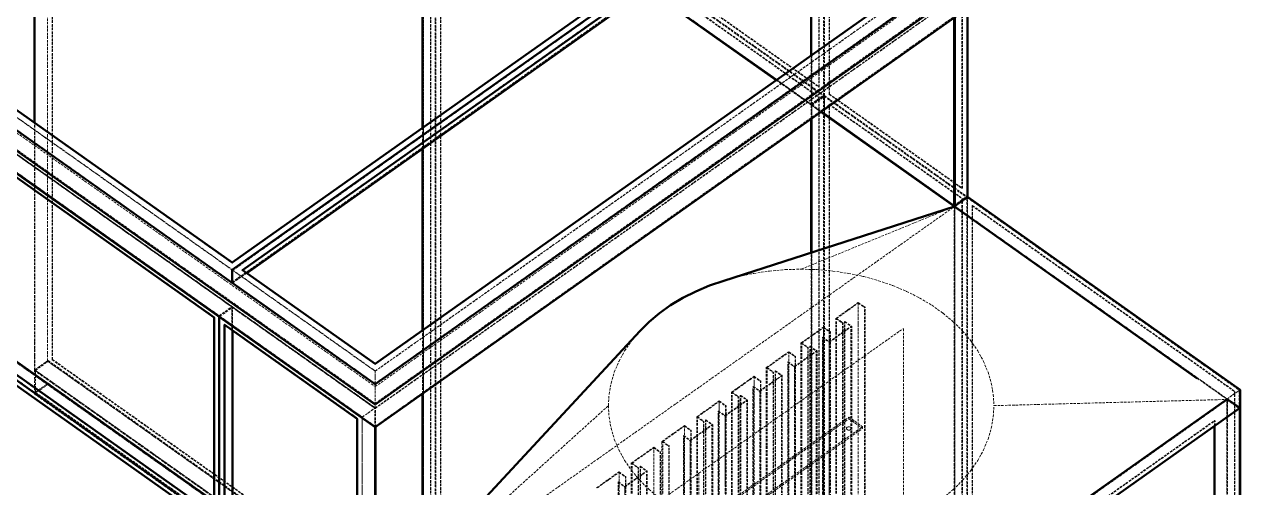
# Model space of a CAD drawing. Header units: millimetres. Extents: x -3516 to 3327, y -3082 to 3456.
# Drawn here: x 775 to 3327, y 1002 to 1961 of the extents above; entities that cross this region are included whole.
import ezdxf

# ---------------------------------------------------------------- set-up
doc = ezdxf.new("R2010")
doc.units = ezdxf.units.MM
doc.linetypes.add('Hidden', pattern=[15, 5, -3, 5, -2])
for name, color, linetype, lineweight in [('Default', 7, 'Continuous', 50), ('Edges', 7, 'Hidden', 15), ('HiddenEdges', 2, 'Hidden', 15), ('HiddenSilhouettes', 2, 'Hidden', 15), ('HiddenWires', 7, 'Hidden', 15), ('Silhouettes', 7, 'Continuous', 50)]:
    doc.layers.add(name, color=color, linetype=linetype, lineweight=lineweight)

# ---------------------------------------------------------------- blocks, each defined once
blk = doc.blocks.new('Isometric')
at = {"layer": 'Edges'}
for points in [[(-1895, 1560.2), (70.7, 170.2)], [(-1895, 1512.8), (70.7, 122.8)], [(169.7, 742), (169.7, 1359.3)], [(170.6, 742.6), (170.6, 1357.9)], [(975.8, 892), (975.8, 1220.7)], [(976.7, 892.6), (976.7, 1219.2)], [(70.7, 170.2), (1329.4, 1060.2)], [(637.3, 1029.6), (903.8, 841.1)], [(70.7, 159.8), (1277, 1012.8)], [(70.7, 122.8), (1329.4, 1012.8)], [(1272.8, 579.3), (1272.8, 970.7)], [(975.8, 892), (975.8, 918.8)], [(996.7, 775.4), (1271.9, 580.8)], [(976.7, 483.3), (976.7, 761.3)], [(169.7, 322), (169.7, 699)], [(170.6, 322.6), (170.6, 699.6)], [(1272.8, 578.5), (1272.8, 612.5)], [(1272.8, 578.5), (1272.8, 579.3)], [(1272.8, 579.3), (1838.5, 179.3)], [(1272.8, 578.5), (1302.8, 557.2)], [(-1048.6, 493.4), (-263.8, -61.6)], [(793.9, 424.6), (824.7, 433.1), (856.4, 439.8), (888.8, 444.6), (921.6, 447.5), (954.6, 448.5)], [(954.6, 448.5), (987.6, 447.5), (1020.4, 444.6), (1052.8, 439.8), (1084.5, 433.1), (1115.3, 424.6), (1145, 414.4), (1173.4, 402.4), (1200.3, 388.8), (1225.5, 373.7), (1248.9, 357.2), (1270.3, 339.3), (1289.5, 320.3), (1306.4, 300.2), (1320.9, 279.2), (1332.9, 257.4), (1342.4, 235), (1349.1, 212.2), (1353.2, 189), (1354.6, 165.6)], [(554.6, 165.6), (556, 189), (560, 212.2), (566.8, 235), (576.3, 257.4), (588.3, 279.2), (602.8, 300.2), (619.7, 320.3)], [(70.7, 210.2), (70.7, 237)], [(1776.6, 222.2), (1837.9, 178.9)], [(169.7, -164.8), (169.7, 190.7)], [(1838.5, 179.3), (1865.3, 198.3)], [(70.7, 168), (70.7, 170.2)], [(70.7, 159.8), (70.7, 168)], [(71.2, -271), (554.6, 165.6)], [(554.6, 165.6), (556, 142.3), (560, 119.1), (566.8, 96.2), (576.3, 73.8), (588.3, 52), (602.8, 31), (619.7, 10.9), (638.9, -8.1), (660.3, -26), (683.7, -42.5), (708.9, -57.6), (735.8, -71.2), (764.2, -83.1), (793.9, -93.4), (824.7, -101.9), (856.4, -108.6), (888.8, -113.4), (921.6, -116.3), (954.6, -117.2)], [(954.6, -117.2), (987.6, -116.3), (1020.4, -113.4), (1052.8, -108.6), (1084.5, -101.9), (1115.3, -93.4), (1145, -83.1), (1173.4, -71.2), (1200.3, -57.6), (1225.5, -42.5), (1248.9, -26), (1270.3, -8.1), (1289.5, 10.9), (1306.4, 31), (1320.9, 52), (1332.9, 73.8), (1342.4, 96.2), (1349.1, 119.1), (1353.2, 142.3), (1354.6, 165.6)], [(1468.5, -119.1), (1864.5, 160.9)], [(1863.7, -1528.8), (1863.7, 159.5)], [(43.8, -289.7), (43.8, 139.7)], [(1838.5, -1511), (1838.5, 141.7)], [(70.7, 120.7), (70.7, 122.8)], [(1813.3, -1503.6), (1813.3, 123.9)]]:
    blk.add_lwpolyline(points, dxfattribs=at)
for points in [[(-1842.7, 1512.8, 0), (70.7, 159.8, 0)], [(-205.1, 447, 0), (975.8, 1282, 0)], [(-635.5, 751.4, 0), (-635.5, 1269.6, 0)], [(70.7, 237, 0), (1272.8, 1087, 0)], [(-1032.4, 1017, 0), (-226.3, 447, 0)], [(954.6, 448.5, 0), (1272.8, 578.5, 0)], [(-226.3, 447, 0), (70.7, 237, 0)], [(-242.5, -76.6, 0), (-242.5, 333.6, 0)], [(170.6, -163.9, 0), (170.6, 191.3, 0)], [(1839.1, 178.9, 0), (1839.3, 179.1, 0)], [(1354.6, 165.6, 0), (1837.2, 178.4, 0)]]:
    blk.add_polyline3d(points, dxfattribs=at)
at = {"layer": 'HiddenEdges'}
for points in [[(-609.5, 258.3), (-609.5, 1948.3)], [(-599.8, 260.8), (-599.8, 1929.6)], [(196.6, -311.7), (196.6, 1378.3)], [(170.6, -330.9), (170.6, 1359.1)], [(170.6, 1359.1), (976.7, 789.1)], [(186, -293.6), (186, 1375.2)], [(196.6, 1378), (1001, 809.2)], [(196.6, -312), (196.6, 1376.3)], [(206.3, -309.2), (206.3, 1359.6)], [(207.2, 1360.2), (992.1, 805.2)], [(-226.3, 447.4), (974.1, 1296.2)], [(992.1, 826.4), (992.1, 1236.6)], [(1012.4, 810.8), (1012.4, 1221)], [(1289.1, 616.4), (1289.1, 1026.6)], [(-1030.7, 1016.2), (-226.3, 447.4)], [(-1011.2, 1016.2), (-226.3, 461.2)], [(-1059.2, 921.7), (-253.1, 351.7)], [(-1032.4, 939.8), (-226.3, 369.8)], [(976.7, 789.6), (976.7, 892.6)], [(903.8, 841.1), (975, 790.8)], [(992.1, -863.6), (992.1, 805.2)], [(1002.7, 808.3), (1299.7, 598.3)], [(1002.7, 808), (1298, 599.2)], [(1012.4, 810.8), (1013.3, 811.4)], [(976.7, 789.6), (996.7, 775.4)], [(976.7, -900.9), (976.7, 789.1)], [(1012.4, -879.2), (1012.4, 789.6)], [(169.7, 699), (169.7, 742)], [(1289.1, -1073.6), (1289.1, 595.2)], [(1299.7, -1092), (1299.7, 596.3)], [(70.7, -271.5), (1272.8, 578.5)], [(1272.8, 578.5), (1273.6, 579.1)], [(1272.8, 459.4), (1272.8, 578.5)], [(1273.6, -1110.9), (1273.6, 579.1)], [(1273.6, -257.7), (1273.6, 577.9)], [(1309.4, -1089.2), (1309.4, 579.6)], [(-1032.4, 509.3), (-226.3, -60.7)], [(-1031.5, 507.9), (-227.1, -60.9)], [(-226.3, 461.2), (-226.3, 462)], [(976.7, -900.4), (976.7, 483.3)], [(-226.3, 421.4), (-226.3, 447.4)], [(-224.6, 446.2), (70.7, 237.4)], [(-224.6, 420.2), (70.7, 211.4)], [(-253.1, 352), (-227.1, 370.4)], [(-227.1, -59.2), (-227.1, 370.4)], [(-226.3, -60.7), (-226.3, 370.7)], [(-226.3, -61.5), (-226.3, 369.8)], [(-225.4, -60.9), (-225.4, 370.4)], [(1073, 306.3), (1073, 379.4)], [(1073, -399.6), (1073, 378.2)], [(-262.9, -61), (-262.9, 349.2)], [(-253.1, -77.6), (-253.1, 352)], [(-253.1, 351.7), (43.8, 141.7)], [(1040.5, -469.7), (1040.5, 336.4)], [(1045.5, -466.2), (1045.5, 339.9)], [(169.7, 190.7), (169.7, 322)], [(170.6, 191.3), (170.6, 322.6)], [(999.6, -498.6), (999.6, 307.5)], [(1000.9, -478.9), (1000.9, 327.2)], [(1014.2, -488.3), (1014.2, 317.8)], [(968.4, -520.7), (968.4, 285.4)], [(973.3, -517.2), (973.3, 288.9)], [(1012.9, 0), (1012.9, 298.1)], [(1012.9, -442.1), (1012.9, 296.9)], [(-634.3, 238.7), (-608.1, 257.2)], [(-609.5, 258.3), (196.6, -311.7)], [(-608.1, 257.2), (-608.1, 259.3)], [(-608.1, 257.2), (1895, -1512.8)], [(-599.8, 260.8), (-598.9, 261.4)], [(928.8, 153.1), (928.8, 277.4)], [(942.1, -539.3), (942.1, 266.8)], [(-636.4, 239.3), (71.6, -261.3)], [(-636.4, 238.5), (-635.5, 239.1)], [(-635.5, 239.6), (71.6, -260.4)], [(-635.5, 239.1), (170.6, -330.9)], [(-634.3, 238.7), (1842.7, -1512.8)], [(70.7, 211.4), (70.7, 237.4)], [(896.3, -571.7), (896.3, 234.4)], [(901.2, -568.2), (901.2, 237.9)], [(940.8, 153.1), (940.8, 247.1)], [(-636.4, 189.8), (-608.1, 209.8)], [(-608.1, 209.8), (-608.1, 212)], [(-608.1, 209.8), (1895, -1560.2)], [(70.7, 160.7), (70.7, 210.2)], [(855.4, -600.6), (855.4, 205.5)], [(856.7, 153.1), (856.7, 226.4)], [(856.7, -580.9), (856.7, 225.2)], [(870, -590.3), (870, 215.8)], [(824.1, -622.7), (824.1, 183.4)], [(829.1, -619.2), (829.1, 186.9)], [(868.7, 153.1), (868.7, 196.1)], [(868.7, -544.1), (868.7, 194.9)], [(1837.9, 178.9), (1838.5, 178.5)], [(1838.5, -1510.7), (1838.5, 179.3)], [(1854.7, -1473.6), (1854.7, 195.2)], [(43.8, 142), (69.9, 160.4)], [(69.9, -269.2), (69.9, 160.4)], [(70.7, 170.2), (70.7, 170.2)], [(70.7, 159.8), (71.6, 160.4)], [(783.3, -651.6), (783.3, 154.5)], [(784.5, -631.9), (784.5, 174.2)], [(797.8, -641.3), (797.8, 164.8)], [(1837.2, 178.4), (1838.5, 178.5)], [(1838.5, 153.1), (1838.5, 178.5)], [(43.8, -287.6), (43.8, 142)], [(752, -673.7), (752, 132.4)], [(757, -670.2), (757, 135.9)], [(796.6, -595.1), (796.6, 143.9)], [(1053.6, 138.4), (1053.6, 141.9)], [(1468.5, -108.3), (1812.5, 134.9)], [(1813.3, 123.9), (1813.3, 134.3)], [(711.1, -702.6), (711.1, 103.5)], [(712.4, -682.9), (712.4, 123.2)], [(648.8, 0), (648.8, 79.4)], [(648.8, -727.9), (648.8, 78.2)], [(679.9, -677.6), (679.9, 81.4)], [(724.4, 0), (724.4, 94.1)], [(724.4, -646.1), (724.4, 92.9)], [(662.1, -737.3), (662.1, 68.8)], [(576.6, -778.9), (576.6, 27.2)], [(616.2, -769.7), (616.2, 36.4)], [(621.2, -766.2), (621.2, 39.9)], [(589.9, -788.3), (589.9, 17.8)], [(588.7, -809.2), (588.7, -3.1)]]:
    blk.add_lwpolyline(points, dxfattribs=at)
for points in [[(-609.5, 258, 0), (-609.5, 1946.3, 0)], [(-635.5, 239.1, 0), (-635.5, 1929.1, 0)], [(-1838.5, 1510.7, 0), (70.7, 160.7, 0)], [(196.6, 1378.3, 0), (1002.7, 808.3, 0)], [(206.3, 1380.8, 0), (991.2, 825.8, 0)], [(-226.3, 461.2, 0), (954.6, 1296.2, 0)], [(-226.3, 421.4, 0), (974.1, 1270.2, 0)], [(1002.7, 808, 0), (1002.7, 1237.6, 0)], [(976.7, 789.1, 0), (976.7, 1220.4, 0)], [(70.7, 251.2, 0), (1251.6, 1086.2, 0)], [(70.7, 237.4, 0), (1271.1, 1086.2, 0)], [(70.7, 211.4, 0), (1271.1, 1060.2, 0)], [(70.7, 160.7, 0), (1272.8, 1010.7, 0)], [(-1030.7, 990.2, 0), (-226.3, 421.4, 0)], [(-1057.5, 920.8, 0), (-253.1, 352, 0)], [(-1031.5, 939.2, 0), (-227.1, 370.4, 0)], [(-1047.8, 904.2, 0), (-262.9, 349.2, 0)], [(975.8, 788.5, 0), (975.8, 892, 0)], [(975.8, 789.3, 0), (975.8, 892, 0)], [(947.5, 808.5, 0), (975.8, 788.5, 0)], [(975, 789.1, 0), (1001, 807.5, 0)], [(975.8, 789.3, 0), (1002.7, 808.3, 0)], [(976.7, 789.6, 0), (1002.7, 808, 0)], [(991.2, 804.6, 0), (992.1, 805.2, 0)], [(1002.7, -882, 0), (1002.7, 806.3, 0)], [(1012.4, 810.8, 0), (1288.2, 615.8, 0)], [(976.7, 789.1, 0), (1273.6, 579.1, 0)], [(976.7, 761.3, 0), (976.7, 787.9, 0)], [(1013.3, 790.2, 0), (1289.1, 595.2, 0)], [(-635.5, 239.6, 0), (-635.5, 751.4, 0)], [(170.6, 699.6, 0), (170.6, 742.6, 0)], [(1271.9, 579.1, 0), (1298, 597.5, 0)], [(1288.2, 594.6, 0), (1289.1, 595.2, 0)], [(1310.3, 580.2, 0), (1854.7, 195.2, 0)], [(-1057.5, 489.5, 0), (-253.1, -79.3, 0)], [(-1047.8, 472.8, 0), (-262.9, -82.2, 0)], [(-205.1, 446.2, 0), (70.7, 251.2, 0)], [(-253.1, 351.7, 0), (-226.3, 370.7, 0)], [(-226.3, 369.8, 0), (-225.4, 370.4, 0)], [(-226.3, 369.8, 0), (70.7, 159.8, 0)], [(-225.4, 369.2, 0), (69.9, 160.4, 0)], [(1086.3, -390.2, 0), (1086.3, 368.8, 0)], [(-263.8, 348.6, 0), (-262.9, 349.2, 0)], [(-251.4, 350.8, 0), (43.8, 142, 0)], [(-241.7, 334.2, 0), (34.1, 139.2, 0)], [(1000.9, 306.3, 0), (1000.9, 328.4, 0)], [(-636.4, 239.3, 0), (-609.5, 258.3, 0)], [(-635.5, 239.6, 0), (-609.5, 258, 0)], [(-609.5, 258, 0), (194.9, -310.8, 0)], [(-599.8, 260.8, 0), (185.1, -294.2, 0)], [(927.5, -549.6, 0), (927.5, 256.5, 0)], [(928.8, -529.9, 0), (928.8, 276.2, 0)], [(-634.3, 193.5, 0), (-634.3, 238.7, 0)], [(70.7, 251.2, 0), (70.7, 252, 0)], [(940.8, -493.1, 0), (940.8, 245.9, 0)], [(70.7, 168, 0), (70.7, 205, 0)], [(1837.6, 179.1, 0), (1863.7, 197.5, 0)], [(1838.5, 178.5, 0), (1839.1, 178.9, 0)], [(1853.9, 194.6, 0), (1854.7, 195.2, 0)], [(43.8, 141.7, 0), (70.7, 160.7, 0)], [(784.5, 153.1, 0), (784.5, 175.4, 0)], [(1838.5, 141.7, 0), (1838.5, 177.3, 0)], [(33.2, 138.6, 0), (34.1, 139.2, 0)], [(34.1, -271, 0), (34.1, 139.2, 0)], [(43.8, 139.7, 0), (43.8, 141.7, 0)], [(796.6, 0, 0), (796.6, 145.1, 0)], [(712.4, 0, 0), (712.4, 124.4, 0)], [(725.7, -692.3, 0), (725.7, 113.8, 0)], [(576.6, 0, 0), (576.6, 28.4, 0)], [(575.4, -798.6, 0), (575.4, 7.5, 0)], [(588.7, -153.1, 0), (588.7, -1.9, 0)]]:
    blk.add_polyline3d(points, dxfattribs=at)
at = {"layer": 'HiddenSilhouettes'}
for points in [[(-598.9, 261.4), (-598.9, 1930.2)], [(-1842.7, 1558), (70.7, 205)], [(185.1, -294.2), (185.1, 1374.6)], [(196.6, 1376.3), (1001, 807.5)], [(207.2, -308.6), (207.2, 1360.2)], [(991.2, 825.8), (991.2, 1236)], [(1001, 809.2), (1001, 1238.8)], [(1013.3, 811.4), (1013.3, 1221.6)], [(70.7, 205), (1277, 1058)], [(-1032.4, 940.7), (-226.3, 370.7)], [(-1031.5, 940.4), (-225.4, 370.4)], [(902.6, 840.3), (947.5, 808.5)], [(903.2, 840.7), (975.8, 789.3)], [(991.2, 825.8), (992.1, 826.4)], [(975, 790.8), (1001, 809.2)], [(976.7, 787.9), (1002.7, 806.3)], [(991.2, -864.2), (991.2, 804.6)], [(1001, -880.8), (1001, 807.5)], [(1002.7, 765.7), (1002.7, 808.3)], [(1013.3, 811.4), (1289.1, 616.4)], [(975.8, 789.3), (996.1, 775)], [(975.8, 788.5), (995.5, 774.6)], [(1012.4, 789.6), (1288.2, 594.6)], [(1013.3, -878.6), (1013.3, 790.2)], [(1288.2, -1074.2), (1288.2, 594.6)], [(1298, -1090.8), (1298, 597.5)], [(1299.7, 459.4), (1299.7, 598.3)], [(1271.9, -258.9), (1271.9, 578.2)], [(1273.6, 579.1), (1273.6, 579.9)], [(1273.6, 579.1), (1839.3, 179.1)], [(1310.3, -1088.6), (1310.3, 580.2)], [(-1057.5, 491.2), (-253.1, -77.6)], [(-1032.4, 508.5), (-226.3, -61.5)], [(-1031.5, 509.1), (-225.4, -60.9)], [(975, -899.2), (975, 482.8)], [(975.8, -459.4), (975.8, 483.1)], [(-224.6, 420.2), (-224.6, 446.2)], [(-224.6, 420.2), (-195.8, 440.5)], [(-205.1, 446.2), (-205.1, 447)], [(-205.1, 446.2), (-204.5, 446.6)], [(-251.4, 350.8), (-225.4, 369.2)], [(-225.4, 370.4), (71.6, 160.4)], [(-225.4, 321.5), (-225.4, 369.2)], [(1026.4, 346.4), (1073, 379.4)], [(1073, 379.4), (1087.2, 369.4)], [(1073, 378.2), (1086.3, 368.8)], [(1086.3, 368.8), (1087.2, 369.4)], [(-251.4, -78.8), (-251.4, 350.8)], [(-241.7, 333), (-241.7, 334.2)], [(1026.4, -459.7), (1026.4, 346.4)], [(1026.4, 346.4), (1040.5, 336.4)], [(1028.1, -459.7), (1028.1, 346.4)], [(1028.1, 346.4), (1041.4, 337)], [(1040.5, 336.4), (1041.4, 337)], [(1041.4, -469.1), (1041.4, 337)], [(1044.6, 339.3), (1045.5, 339.9)], [(1044.6, -466.8), (1044.6, 339.3)], [(-636.4, 238.5), (-636.4, 306.3)], [(168.9, 190.1), (168.9, 321.4)], [(954.2, 295.4), (1000.9, 328.4)], [(955.9, 295.4), (1000.9, 327.2)], [(998.8, 306.9), (999.6, 307.5)], [(998.8, -452.1), (998.8, 306.9)], [(999.6, 307.5), (1012.9, 298.1)], [(1000.9, 328.4), (1015.1, 318.4)], [(1000.9, 327.2), (1014.2, 317.8)], [(1012.9, 298.1), (1057.9, 329.9)], [(1014.2, 317.8), (1015.1, 318.4)], [(1015.1, -487.7), (1015.1, 318.4)], [(1057.9, -476.2), (1057.9, 329.9)], [(1059.6, -409.1), (1059.6, 329.9)], [(954.2, -510.7), (954.2, 295.4)], [(954.2, 295.4), (968.4, 285.4)], [(955.9, -510.7), (955.9, 295.4)], [(955.9, 295.4), (969.2, 286)], [(969.2, -520.1), (969.2, 286)], [(972.5, 288.3), (973.3, 288.9)], [(972.5, -517.8), (972.5, 288.3)], [(972.5, 288.3), (985.8, 278.9)], [(973.3, 288.9), (987.5, 278.9)], [(-636.4, 239.3), (-608.1, 259.3)], [(883.8, 244.4), (928.8, 276.2)], [(926.7, 255.9), (927.5, 256.5)], [(926.7, 255.9), (940.8, 245.9)], [(927.5, 256.5), (940.8, 247.1)], [(928.8, 276.2), (942.1, 266.8)], [(940.8, 247.1), (985.8, 278.9)], [(940.8, 245.9), (987.5, 278.9)], [(942.1, 266.8), (942.9, 267.4)], [(942.9, -538.7), (942.9, 267.4)], [(985.8, -527.2), (985.8, 278.9)], [(-636.4, 189.8), (-636.4, 239.3)], [(-636.4, 238.5), (71.6, -262.1)], [(882.1, -561.7), (882.1, 244.4)], [(882.1, 244.4), (896.3, 234.4)], [(883.8, -561.7), (883.8, 244.4)], [(883.8, 244.4), (897.1, 235)], [(896.3, 234.4), (897.1, 235)], [(897.1, -571.1), (897.1, 235)], [(900.4, -568.8), (900.4, 237.3)], [(900.4, 237.3), (913.7, 227.9)], [(-634.3, 193.5), (-608.1, 212)], [(-608.1, 212), (1863, -1535.4)], [(810, 193.4), (856.7, 226.4)], [(811.7, 193.4), (856.7, 225.2)], [(854.5, 204.9), (855.4, 205.5)], [(854.5, -554.1), (854.5, 204.9)], [(854.5, 204.9), (868.7, 194.9)], [(855.4, 205.5), (868.7, 196.1)], [(856.7, 225.2), (870, 215.8)], [(868.7, 194.9), (915.3, 227.9)], [(870, 215.8), (870.8, 216.4)], [(870.8, -589.7), (870.8, 216.4)], [(913.7, -578.2), (913.7, 227.9)], [(915.3, -511.1), (915.3, 227.9)], [(-636.4, 189.8), (663.3, -729.2)], [(-634.3, 193.5), (1842.7, -1558)], [(810, -612.7), (810, 193.4)], [(811.7, -612.7), (811.7, 193.4)], [(811.7, 193.4), (825, 184)], [(824.1, 183.4), (825, 184)], [(825, -622.1), (825, 184)], [(828.2, -619.8), (828.2, 186.3)], [(828.2, 186.3), (841.5, 176.9)], [(1853.9, -1474.2), (1853.9, 194.6)], [(70.7, 120.7), (70.7, 160.7)], [(71.6, 121.3), (71.6, 160.4)], [(739.6, 142.4), (784.5, 174.2)], [(782.4, -605.1), (782.4, 153.9)], [(784.5, 175.4), (798.7, 165.4)], [(784.5, 174.2), (797.8, 164.8)], [(796.6, 145.1), (841.5, 176.9)], [(796.6, 143.9), (843.2, 176.9)], [(797.8, 164.8), (798.7, 165.4)], [(798.7, -640.7), (798.7, 165.4)], [(841.5, -629.2), (841.5, 176.9)], [(843.2, -562.1), (843.2, 176.9)], [(629.3, -158.1), (1053.6, 141.9)], [(737.9, -663.7), (737.9, 142.4)], [(737.9, 142.4), (752, 132.4)], [(739.6, -663.7), (739.6, 142.4)], [(739.6, 142.4), (752.9, 133)], [(752.9, -673.1), (752.9, 133)], [(756.1, 135.3), (757, 135.9)], [(756.1, -670.8), (756.1, 135.3)], [(756.1, 135.3), (769.4, 125.9)], [(757, 135.9), (771.1, 125.9)], [(1053.6, 138.4), (1081.9, 118.4)], [(1469.4, -108.9), (1813.3, 134.3)], [(1812.5, 123.3), (1812.5, 134.9)], [(1812.5, 134.9), (1813.3, 134.3)], [(657.6, -178.1), (1081.9, 121.9)], [(657.6, -181.6), (1081.9, 118.4)], [(665.7, 91.4), (712.4, 124.4)], [(667.4, 91.4), (712.4, 123.2)], [(710.3, 102.9), (711.1, 103.5)], [(711.1, 103.5), (724.4, 94.1)], [(712.4, 123.2), (725.7, 113.8)], [(724.4, 94.1), (769.4, 125.9)], [(724.4, 92.9), (771.1, 125.9)], [(726.6, -691.7), (726.6, 114.4)], [(769.4, -680.2), (769.4, 125.9)], [(771.1, -613.1), (771.1, 125.9)], [(1081.9, 118.4), (1081.9, 121.9)], [(603.8, 46.4), (648.8, 78.2)], [(648.8, 78.2), (662.1, 68.8)], [(667.4, -714.7), (667.4, 91.4)], [(667.4, 91.4), (680.7, 82)], [(679.9, 81.4), (680.7, 82)], [(662.1, 68.8), (662.9, 69.4)], [(662.9, -736.7), (662.9, 69.4)], [(531.7, -4.6), (576.6, 27.2)], [(576.6, 28.4), (590.8, 18.4)], [(588.7, -1.9), (633.6, 29.9)], [(588.7, -3.1), (635.3, 29.9)], [(602.1, -759.7), (602.1, 46.4)], [(602.1, 46.4), (616.2, 36.4)], [(603.8, -759.7), (603.8, 46.4)], [(603.8, 46.4), (617.1, 37)], [(616.2, 36.4), (617.1, 37)], [(617.1, -769.1), (617.1, 37)], [(620.3, -766.8), (620.3, 39.3)], [(620.3, 39.3), (633.6, 29.9)], [(633.6, -776.2), (633.6, 29.9)], [(635.3, -776.2), (635.3, 29.9)], [(574.5, 6.9), (575.4, 7.5)], [(574.5, -799.2), (574.5, 6.9)], [(574.5, 6.9), (588.7, -3.1)], [(575.4, 7.5), (588.7, -1.9)], [(590.8, -787.7), (590.8, 18.4)]]:
    blk.add_lwpolyline(points, dxfattribs=at)
for points in [[(207.2, 1381.4, 0), (992.1, 826.4, 0)], [(194.9, -310.8, 0), (194.9, 1377.5, 0)], [(206.3, 1359.6, 0), (991.2, 804.6, 0)], [(-224.6, 446.2, 0), (975.8, 1295, 0)], [(-226.3, 420.2, 0), (975.8, 1270.2, 0)], [(1288.2, 615.8, 0), (1288.2, 1026, 0)], [(1298, 599.2, 0), (1298, 1028.8, 0)], [(975, 790.8, 0), (975, 891.4, 0)], [(1002.7, 806.3, 0), (1298, 597.5, 0)], [(975, 760.1, 0), (975, 789.1, 0)], [(975.8, 760.7, 0), (975.8, 789.3, 0)], [(975.8, 788.5, 0), (976.7, 789.1, 0)], [(976.7, 787.9, 0), (995.5, 774.6, 0)], [(1012.4, 789.6, 0), (1013.3, 790.2, 0)], [(-636.4, 239.3, 0), (-636.4, 752, 0)], [(168.9, 698.4, 0), (168.9, 741.4, 0)], [(1288.2, 615.8, 0), (1289.1, 616.4, 0)], [(1271.9, 580.8, 0), (1298, 599.2, 0)], [(1274.2, 578.3, 0), (1299.7, 596.3, 0)], [(1299.7, 596.3, 0), (1863.7, 197.5, 0)], [(1309.4, 579.6, 0), (1310.3, 580.2, 0)], [(1309.4, 579.6, 0), (1853.9, 194.6, 0)], [(1272.8, -258.3, 0), (1272.8, 459.4, 0)], [(-226.3, 370.7, 0), (70.7, 160.7, 0)], [(1028.1, 346.4, 0), (1073, 378.2, 0)], [(1087.2, -389.6, 0), (1087.2, 369.4, 0)], [(-253.1, 349.7, 0), (-253.1, 351.7, 0)], [(-242.5, 333.6, 0), (-241.7, 334.2, 0)], [(1044.6, 339.3, 0), (1057.9, 329.9, 0)], [(1045.5, 339.9, 0), (1059.6, 329.9, 0)], [(998.8, 306.9, 0), (1012.9, 296.9, 0)], [(1012.9, 296.9, 0), (1059.6, 329.9, 0)], [(968.4, 285.4, 0), (969.2, 286, 0)], [(-608.1, 259.3, 0), (1865.3, -1489.7, 0)], [(-598.9, 261.4, 0), (186, -293.6, 0)], [(882.1, 244.4, 0), (928.8, 277.4, 0)], [(926.7, -503.1, 0), (926.7, 255.9, 0)], [(928.8, 277.4, 0), (942.9, 267.4, 0)], [(987.5, -460.1, 0), (987.5, 278.9, 0)], [(900.4, 237.3, 0), (901.2, 237.9, 0)], [(901.2, 237.9, 0), (915.3, 227.9, 0)], [(856.7, 226.4, 0), (870.8, 216.4, 0)], [(868.7, 196.1, 0), (913.7, 227.9, 0)], [(810, 193.4, 0), (824.1, 183.4, 0)], [(828.2, 186.3, 0), (829.1, 186.9, 0)], [(829.1, 186.9, 0), (843.2, 176.9, 0)], [(1837.6, -1509.2, 0), (1837.6, 179.1, 0)], [(1839.3, -1510.9, 0), (1839.3, 178.7, 0)], [(1863.7, 153.1, 0), (1863.7, 197.5, 0)], [(636.4, -671.5, 0), (1838.5, 178.5, 0)], [(737.9, 142.4, 0), (784.5, 175.4, 0)], [(782.4, 153.9, 0), (783.3, 154.5, 0)], [(782.4, 153.9, 0), (796.6, 143.9, 0)], [(783.3, 154.5, 0), (796.6, 145.1, 0)], [(1444.2, -101.5, 0), (1838.5, 177.3, 0)], [(1838.5, 177.3, 0), (1863.7, 159.5, 0)], [(629.3, -161.6, 0), (1053.6, 138.4, 0)], [(752, 132.4, 0), (752.9, 133, 0)], [(1053.6, 141.9, 0), (1081.9, 121.9, 0)], [(710.3, -656.1, 0), (710.3, 102.9, 0)], [(710.3, 102.9, 0), (724.4, 92.9, 0)], [(712.4, 124.4, 0), (726.6, 114.4, 0)], [(725.7, 113.8, 0), (726.6, 114.4, 0)], [(602.1, 46.4, 0), (648.8, 79.4, 0)], [(648.8, 79.4, 0), (662.9, 69.4, 0)], [(665.7, -687.6, 0), (665.7, 91.4, 0)], [(665.7, 91.4, 0), (679.9, 81.4, 0)], [(680.7, -677, 0), (680.7, 82, 0)], [(530, -4.6, 0), (576.6, 28.4, 0)], [(576.6, 27.2, 0), (589.9, 17.8, 0)], [(620.3, 39.3, 0), (621.2, 39.9, 0)], [(621.2, 39.9, 0), (635.3, 29.9, 0)], [(589.9, 17.8, 0), (590.8, 18.4, 0)]]:
    blk.add_polyline3d(points, dxfattribs=at)
at = {"layer": 'HiddenWires'}
for points in [[(742.5, 25.7), (1166.7, 325.7)], [(1166.7, -333.3), (1166.7, 325.7)], [(1048.8, 119.3), (1050.1, 120.9)], [(1048.8, 117.5), (1050.1, 115.9)], [(1050.1, 120.9), (1052.3, 121.8)], [(1050.1, 115.9), (1052.3, 115)], [(1054.9, 121.8), (1057.1, 120.9)], [(1057.1, 120.9), (1058.4, 119.3)], [(1057.1, 115.9), (1058.4, 117.5)], [(318.2, -274.3), (742.5, 25.7)], [(742.5, -633.3), (742.5, 25.7)]]:
    blk.add_lwpolyline(points, dxfattribs=at)
for points in [[(1048.8, 117.5, 0), (1048.8, 119.3, 0)], [(1052.3, 121.8, 0), (1054.9, 121.8, 0)], [(1052.3, 115, 0), (1054.9, 115, 0)], [(1054.9, 115, 0), (1057.1, 115.9, 0)], [(1058.4, 117.5, 0), (1058.4, 119.3, 0)]]:
    blk.add_polyline3d(points, dxfattribs=at)
at = {"layer": 'Silhouettes'}
for points in [[(-1895, 1558), (70.7, 168)], [(-1895, 1510.7), (70.7, 120.7)], [(168.9, 741.4), (168.9, 1359.1)], [(-226.3, 462), (954.6, 1297)], [(-636.4, 752), (-636.4, 1269)], [(975, 891.4), (975, 1220.4)], [(70.7, 252), (1251.6, 1087)], [(70.7, 210.2), (1272.8, 1060.2)], [(70.7, 168), (1329.4, 1058)], [(636.1, 1028.7), (902.6, 840.3)], [(636.7, 1029.1), (903.2, 840.7)], [(-1011.2, 1017), (-226.3, 462)], [(70.7, 120.7), (1329.4, 1010.7)], [(1299.7, 598.3), (1299.7, 989.7)], [(995.5, 774.6), (1008.1, 765.7)], [(996.1, 775), (1272.8, 579.3)], [(975, 482.8), (975, 760.1)], [(1299.7, 598.3), (1865.3, 198.3)], [(793.9, 424.6), (1272.8, 578.5)], [(1271.9, 578.2), (1271.9, 579.1)], [(-1059.2, 490.3), (-253.1, -79.7)], [(-1047.8, 494), (-263.8, -60.4)], [(-1031.5, 509.6), (-263.8, -33.3)], [(-226.3, 420.2), (-118.4, 343.9)], [(619.7, 320.3), (638.9, 339.3), (660.3, 357.2), (683.7, 373.7), (708.9, 388.8), (735.8, 402.4), (764.2, 414.4), (793.9, 424.6)], [(-263.8, -61.6), (-263.8, 348.6)], [(-253.1, -79.7), (-253.1, 349.7)], [(-241.7, -76), (-241.7, 333)], [(-65.2, 306.3), (0, 260.2)], [(0, 260.2), (70.7, 210.2)], [(168.9, -165.7), (168.9, 190.1)], [(1442.5, -100.7), (1838.5, 179.3)], [(1865.3, -1491.7), (1865.3, 198.3)], [(1469.4, -119.3), (1863.7, 159.5)], [(1864.5, -1529.1), (1864.5, 160.9)], [(33.2, -271.6), (33.2, 138.6)], [(70.7, -270.7), (70.7, 120.7)]]:
    blk.add_lwpolyline(points, dxfattribs=at)
for points in [[(-1838.5, 1560.2, 0), (-65.2, 306.3, 0)], [(-226.3, 447, 0), (975.8, 1297, 0)], [(-204.5, 446.6, 0), (975.8, 1281.2, 0)], [(-195.8, 440.5, 0), (975.8, 1269, 0)], [(1271.9, 580.8, 0), (1271.9, 970.1, 0)], [(1273.6, 579.9, 0), (1273.6, 971.3, 0)], [(-1048.6, 903.6, 0), (-263.8, 348.6, 0)], [(995.5, 774.6, 0), (1272.8, 578.5, 0)], [(975.8, 483.1, 0), (975.8, 760.7, 0)], [(168.9, 321.4, 0), (168.9, 698.4, 0)], [(1272.8, 579.3, 0), (1299.7, 598.3, 0)], [(1273.6, 577.9, 0), (1274.2, 578.3, 0)], [(1273.6, 577.9, 0), (1776.6, 222.2, 0)], [(-1048.6, 472.2, 0), (-263.8, -82.8, 0)], [(-226.3, 420.2, 0), (-226.3, 447, 0)], [(-205.1, 447, 0), (70.7, 252, 0)], [(-242.5, 333.6, 0), (33.2, 138.6, 0)], [(-225.4, -60.4, 0), (-225.4, 321.5, 0)], [(71.2, -271, 0), (619.7, 320.3, 0)], [(1838.5, 179.3, 0), (1864.5, 160.9, 0)], [(1839.3, 178.7, 0), (1839.3, 179.1, 0)], [(71.6, -270.6, 0), (71.6, 121.3, 0)], [(1812.5, -1503, 0), (1812.5, 123.3, 0)]]:
    blk.add_polyline3d(points, dxfattribs=at)
for points in [[(1837.6, 179.1, 0)], [(1863.7, 159.5, 0)]]:
    blk.add_polyline3d(points, close=True, dxfattribs=at)

msp = doc.modelspace()

# ---------------------------------------------------------------- block references
at = {"layer": 'Default'}
msp.add_blockref('Isometric', (1432.1667, 1006), dxfattribs=at)

doc.saveas('drawing.dxf')
